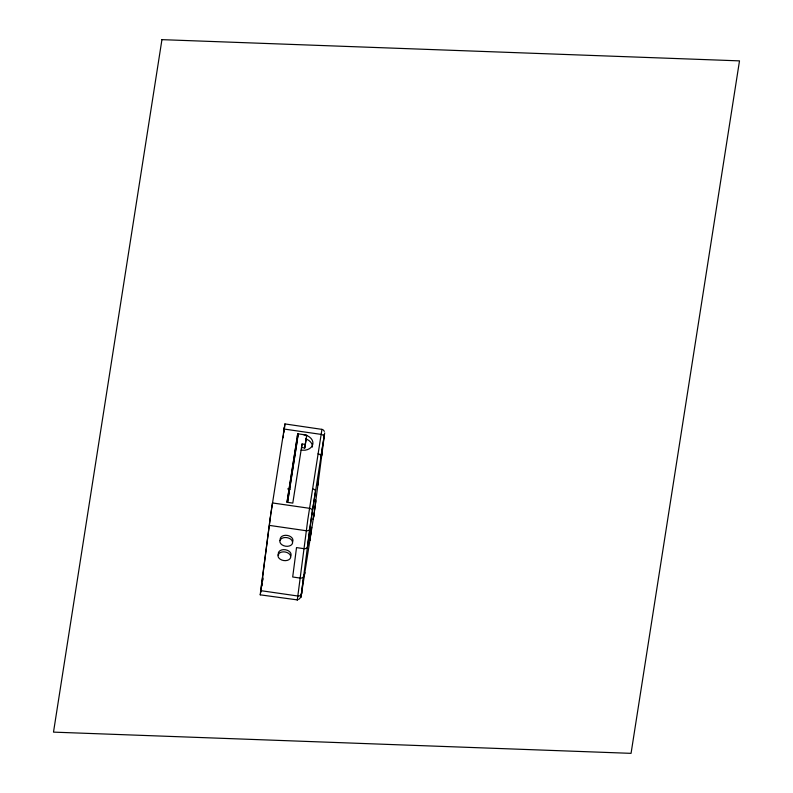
<?xml version="1.0" encoding="UTF-8"?>
<svg xmlns="http://www.w3.org/2000/svg" width="793" height="793" viewBox="0 0 793 793"><rect width="100%" height="100%" fill="white"/><g stroke="black" fill="none" stroke-linecap="round" stroke-linejoin="round"><path stroke-width="1.19" d="M313.572 516.213L313.205 519.484L313.82 515.291M284.419 427.873L284.479 427.1L283.765 431.184M284.32 428.696L284.102 430.45M313.701 516.035L300.924 597.476L309.805 528.852A3.212 2.359 7.4 0 1 306.267 530.735L269.233 525.372L260.61 591.459L260.243 594.839L297.375 599.895M284.469 428.121L284.935 423.928L321.978 429.38M324.069 437.825L324.367 435.03L320.739 457.878L320.927 456.451A3.212 2.171 8.9 0 0 318.033 453.834M314.771 508.799L324.684 432.919L311.55 516.659M283.2 437.786L283.468 435.288M283.835 432.948L284.31 429.33M297.226 437.379L297.702 433.791L306.693 435.089L304.76 448.015L301.588 447.549L302.054 443.971L305.236 444.427M297.762 437.449L298.227 433.87L287.502 502.336M304.681 573.944L304.869 572.516M309.686 537.188L309.964 535.037M310.162 538.933L310.35 537.495M269.352 524.5L270.819 514.221M309.904 528.148L310.608 523.192M310.499 523.965L307.466 546.783A3.212 2.359 7.4 0 1 303.927 548.667L296.523 547.596L292.686 576.997L300.091 578.067A3.212 2.359 7.4 0 0 303.63 576.194L303.878 574.638L301.221 595.365L301.816 591.965M270.264 518.116L260.709 591.667L261.313 588.287M310.479 523.935L310.717 522.409M314.99 507.203L315.792 501.543A3.212 2.359 7.4 0 0 315.118 499.749M270.235 518.037L270.582 515.589M310.608 522.984L311.074 519.95M314.99 507.411L314.652 509.621M310.747 522.012L310.886 521.031M314.534 510.444L314.712 509.364M270.76 514.35L270.938 513.101M270.968 513.22L271.127 511.862M311.034 520.039L311.173 519.038M311.193 519.118L311.322 518.047M314.424 511.356L314.573 510.355M314.286 512.347L314.415 511.277M271.107 512.228L272.465 502.95L309.498 508.303A3.212 2.171 8.9 0 1 312.392 510.91M311.312 518.295L311.461 517.056M314.137 513.339L314.286 512.109M271.256 511.247L271.543 509.324M311.431 517.472L311.887 514.221M313.998 514.31L314.167 512.922M313.85 515.252L314.048 513.735M313.711 516.174L313.929 514.528M271.682 508.402L284.925 423.928M311.897 514.36L315.445 491.462A3.212 2.171 8.9 0 0 312.551 488.855M261.611 586.374L261.987 583.945M262.562 580.317L262.939 577.889M261.71 586.096L262.086 583.678M262.473 581.249L262.85 578.831M261.145 589.734L260.649 592.817M297.702 433.791L286.977 502.256L292.795 503.099L302.054 443.971M287.066 502.256L289.128 489.112M289.316 487.913L297.048 438.569M287.611 502.256L292.012 474.135M292.399 471.686L297.573 438.678M304.76 448.015L306.227 438.678M321.73 455.757L321.968 454.201A3.212 2.359 7.4 0 0 321.532 452.684M309.726 537.099L310.093 534.769M317.894 485.167L318.132 483.611A3.212 2.359 7.4 0 0 317.696 482.094M301.637 593.402L300.706 597.367L298.594 599.567M260.461 593.858L260.263 594.839M321.958 429.281L307.793 519.702L297.276 600.192M301.082 450.196L305.067 450.206A10.696 7.871 7.4 0 0 312.878 443.941A10.696 7.871 7.4 0 0 307.327 435.744L303.521 434.633M284.043 429.033L321.076 434.386A3.212 2.171 8.9 0 1 323.97 436.993M287.661 488.904L290.099 489.261M260.719 590.646L297.752 595.999A3.212 2.359 7.4 0 0 301.29 594.126M305.642 438.846L306.861 439.332A10.696 7.871 7.4 0 1 312.472 447.034M323.068 429.766L324.387 431.342M292.369 542.015A6.413 4.342 8.9 0 0 292.845 541.004L292.944 540.469A6.413 4.342 8.9 0 0 287.324 535.424A6.413 4.342 8.9 0 0 280.306 538.388L280.207 538.933A6.413 4.342 8.9 0 0 280.325 540.033M290.496 556.359A6.413 4.342 8.9 0 0 290.972 555.358L291.071 554.813A6.413 4.342 8.9 0 0 285.45 549.767A6.413 4.342 8.9 0 0 278.432 552.741L278.343 553.276A6.413 4.342 8.9 0 0 278.66 554.922M323.871 434.752A3.212 2.359 7.4 0 1 324.307 436.269M311.054 530.814L309.795 540.499L311.609 527.315L311.054 530.814M161.941 39.65L53.498 732.127L631.059 753.35L739.502 60.873L161.941 39.65M279.959 540.608L279.87 541.143A6.413 4.342 8.9 0 0 285.49 546.189A6.413 4.342 8.9 0 0 292.508 543.225L292.597 542.68A6.413 4.342 8.9 0 0 286.977 537.634A6.413 4.342 8.9 0 0 279.959 540.608M278.095 554.951L277.996 555.487A6.413 4.342 8.9 0 0 283.616 560.532A6.413 4.342 8.9 0 0 290.635 557.568L290.724 557.033A6.413 4.342 8.9 0 0 285.103 551.978A6.413 4.342 8.9 0 0 278.095 554.951"/></g></svg>
